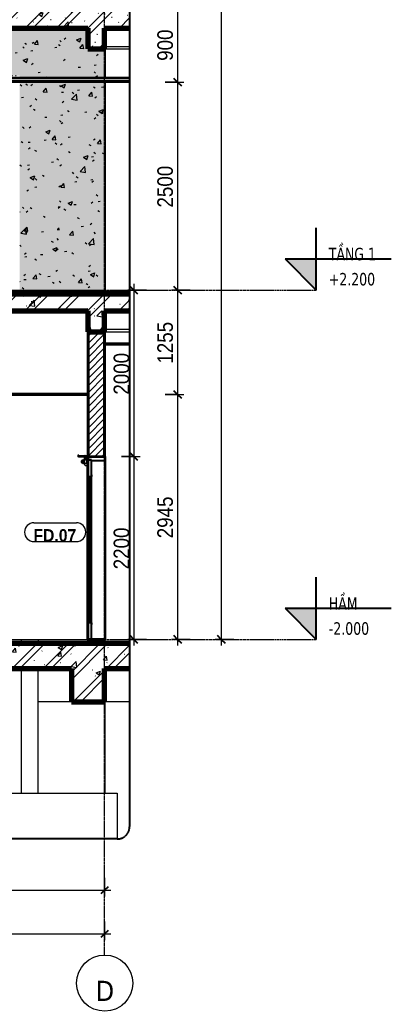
# Model space of a CAD drawing. Header units: millimetres. Extents: x 75015 to 108159, y -6470 to 34550.
# Drawn here: x 96764 to 101227, y -6470 to 5450 of the extents above; entities that cross this region are included whole.
import ezdxf

# ---------------------------------------------------------------- set-up
doc = ezdxf.new("R2010")
doc.units = ezdxf.units.MM
for name, pattern in [('Centre', [31.75, 6.35, -4.7625, 15.875, -4.7625]), ('Grid Line', [22.225, 12.7, -3.175, 3.175, -3.175]), ('Hidden', [7.14375, 4.7625, -2.38125])]:
    doc.linetypes.add(name, pattern=pattern)
for name, color, linetype, lineweight in [('0-2', 50, 'Continuous', 5), ('A-ANNO-DIMS', 211, 'Continuous', 9), ('A-ANNO-DIMS-75', 211, 'Continuous', 9), ('A-CLNG-1', 250, 'Continuous', 35), ('A-CLNG-FNSH-1', 7, 'Continuous', 18), ('A-CLNG-PATT-3', 13, 'Continuous', 18), ('A-DETL-GENF', 92, 'Continuous', 18), ('A-DETL-GENF-1', 9, 'Continuous', 18), ('A-DETL-GENF-3', 92, 'Hidden', 25), ('A-DETL-WIDE', 214, 'Continuous', 70), ('A-DOOR', 31, 'Continuous', 18), ('A-DOOR-1', 31, 'Continuous', 25), ('A-DOOR-FRAM', 31, 'Continuous', 18), ('A-DOOR-FRAM-1', 31, 'Continuous', 25), ('A-DOOR-GLAZ', 31, 'Continuous', 25), ('A-DOOR-IDEN', 31, 'Continuous', 9), ('A-FLOR-FNSH-1', 250, 'Continuous', 35), ('A-FLOR-LEVL', 51, 'Continuous', 9), ('A-FLOR-LEVL-1', 51, 'Continuous', 25), ('A-FLOR-LEVL-2', 51, 'Centre', 9), ('A-FLOR-PATT-3', 8, 'Continuous', 18), ('A-WALL', 113, 'Continuous', 18), ('A-WALL-1', 250, 'Continuous', 35), ('A-WALL-FNSH-1', 7, 'Continuous', 18), ('A-WALL-PATT-4', 111, 'Continuous', 18), ('I-WALL', 2, 'Continuous', 18), ('L-SITE-WALL-1', 7, 'Continuous', 18), ('S-BEAM-1', 253, 'Continuous', 5), ('S-BEAM-2', 7, 'Continuous', 18), ('S-BEAM-3', 10, 'Continuous', 50), ('S-COLS-1', 7, 'Continuous', 18), ('S-FNDN-2', 7, 'Continuous', 18), ('S-GRID-1', 1, 'Grid Line', 9), ('S-GRID-IDEN', 1, 'Continuous', 9)]:
    doc.layers.add(name, color=color, linetype=linetype, lineweight=lineweight)
doc.styles.add('Arial_B', font='arialbd.ttf', dxfattribs={"width": 0.9, "height": 150})
doc.styles.add('Tahoma_B', font='tahomabd.ttf', dxfattribs={"width": 0.85, "height": 150})
doc.styles.add('Tahoma_B_1', font='tahomabd.ttf', dxfattribs={"height": 243.75})
doc.styles.add('UTM Avo', font='', dxfattribs={"width": 0.9, "height": 187.5})
doc.styles.get('UTM Avo').set_extended_font_data('UTM Avo')
doc.dimstyles.new('1_Dim_chi_tiet_2_5', dxfattribs={"dimscale": 304.8, "dimtxt": 187.368928, "dimasz": 0.295276, "dimexe": 0.246063, "dimexo": 0.0625, "dimgap": 0.024606, "dimtad": 1, "dimdec": 0, "dimrnd": 5, "dimzin": 0, "dimdsep": 46, "dimtxsty": 'UTM Avo', "dimblk1": 'OBLIQUE', "dimblk2": 'OBLIQUE', "dimsah": 1, "dimcen": 0.09, "dimdle": 0.246063, "dimazin": 0, "dimtfac": 1, "dimtdec": 4, "dimtix": 1, "dimtmove": 0, "dimatfit": 3, "dimfxl": 0.492126, "dimfxlon": 1, "dimtvp": 1, "dimtolj": 1, "dimtzin": 0, "dimarcsym": 2})
pattern_1 = [(0, (97890.68, 0), (609.6, 152.4), [25.146, -432.054, 25.146, -432.054, -2438.4]), (0, (97890.68, 0), (609.6, 152.4), [-914.4, 25.146, -889.254, 25.146, -432.054, -1066.8]), (0, (97890.68, 0), (609.6, 152.4), [-2286, 25.146, -279.654, 25.146, -736.854]), (120, (98119.28, 76.2), (-436.7823, 451.729), [25.146, -432.054, 25.146, -432.054, -2438.4]), (120, (98119.28, 76.2), (-436.7823, 451.729), [-914.4, 25.146, -889.254, 25.146, -432.054, -1066.8]), (120, (98119.28, 76.2), (-436.7823, 451.729), [-2286, 25.146, -279.654, 25.146, -736.854]), (240, (98195.48, 381), (-172.8177, -604.129), [25.146, -432.054, 25.146, -432.054, -2438.4]), (240, (98195.48, 381), (-172.8177, -604.129), [-914.4, 25.146, -889.254, 25.146, -432.054, -1066.8]), (240, (98195.48, 381), (-172.8177, -604.129), [-2286, 25.146, -279.654, 25.146, -736.854])]
pattern_2 = [(50, (97890.7, 0), (546.553, -47.817), [57.15, -628.65]), (355, (97890.7, 0), (-105.728, 573.17), [45.72, -502.92]), (100.451, (97936.2, -4), (440.828, 525.35), [48.57, -534.27]), (46.184, (97890.7, 152.4), (813.237, -126.13), [85.725, -942.975]), (96.636, (97958.45, 141.9), (712.21, 742.28), [72.855, -801.405]), (351.184, (97890.7, 152.4), (712.215, 742.28), [68.58, -754.38]), (21, (97966.9, 114.3), (454.843, -306.796), [57.15, -628.65]), (326, (97966.9, 114.3), (185.406, 552.564), [45.72, -502.92]), (71.451, (98004.8, 88.73), (640.25, 245.764), [48.57, -534.27]), (37.5, (97890.68, 0), (9.2664, 253.665), [5.029, -491.795, 5.029, -505.511, -504.825]), (37.5, (97890.68, 0), (9.2664, 253.665), [-1007.364, 5.029, -499.796]), (7.5, (97890.68, 0), (200.4594, 300.541), [5.029, -286.055, 5.029, -480.365, -192.405]), (7.5, (97890.68, 0), (200.4594, 300.541), [-776.478, 5.029, -187.376]), (327.5, (97720.75, 0), (406.773, -17.1864), [5.029, -185.471, 5.029, -589.331, -788.67]), (327.5, (97720.75, 0), (406.773, -17.1864), [-784.86, 5.03, -783.64]), (317.5, (97644.55, 0), (444.388, 76.28), [5.029, -242.621, 5.029, -389.687, -560.07]), (317.5, (97644.55, 0), (444.388, 76.28), [-642.366, 5.03, -555.04]), (45, (97890.68, 0), (-188.585, 188.585), []), (45, (97890.68, 285.75), (-188.585, 188.585), [])]

# ---------------------------------------------------------------- blocks, each defined once
blk = doc.blocks.new('NCV_TKTC_KET CAU_rvt-2-TKCS_THANG MÁY TM2 - MẶT ĐỨNG')
at = {"layer": 'S-BEAM-1'}
blk.add_hatch(color=256, dxfattribs=at).paths.add_polyline_path([(33537, -2750), (33537, -2350), (33535, -2350), (33535, -2750)])
at = {"layer": 'L-SITE-WALL-1'}
blk.add_line((32537, -3850), (32537, -2350), dxfattribs=at)
at = {"layer": 'S-BEAM-2'}
for p, q in [((33547, 5130), (33837, 5130)), ((33547, 5100), (33837, 5100)), ((33547, 1730), (33837, 1730)), ((33547, 1700), (33837, 1700)), ((32737, -2750), (32737, -2350)), ((33137, -2750), (32737, -2750)), ((33837, -2750), (33537, -2750))]:
    blk.add_line(p, q, dxfattribs=at)
at = {"layer": 'S-BEAM-3'}
for p, q in [((33537, -2750), (33537, -2350)), ((33535, -2750), (33537, -2750))]:
    blk.add_line(p, q, dxfattribs=at)
at = {"layer": 'S-COLS-1'}
for p, q in [((32537, 2180), (32537, 2200)), ((32737, 2180), (32737, 2200)), ((33537, 2200), (33537, 2180)), ((32537, -2050), (32537, -2000)), ((32537, -3850), (32537, -2350)), ((32737, -3850), (32737, -2350)), ((33537, -2750), (33537, -3850))]:
    blk.add_line(p, q, dxfattribs=at)
at = {"layer": 'S-FNDN-2'}
for p, q in [((28186, -3850), (33686, -3850)), ((33686, -3850), (33686, -4400))]:
    blk.add_line(p, q, dxfattribs=at)
blk = doc.blocks.new('FD_07 - FD_07-1700x2200-CỬA ĐI 2 CÁNH-957538-TKCS_THANG MÁY TM2 - MẶT ĐỨNG')
at = {"layer": 'A-DOOR'}
for p, q in [((33213, 213), (33213, 210)), ((33214, 213), (33214, 213)), ((33214, 213), (33222, 213)), ((33214, 210), (33214, 210)), ((33214, 210), (33222, 210)), ((33215, 215), (33215, 213)), ((33227, 215), (33215, 215)), ((33215, 215), (33227, 215)), ((33215, 209), (33215, 195)), ((33215, 209), (33219, 209)), ((33219, 195), (33215, 195)), ((33215, 195), (33215, 195)), ((33216, 210), (33216, 209)), ((33219, 209), (33227, 209)), ((33228, 195), (33219, 195)), ((33222, 213), (33223, 213)), ((33223, 213), (33222, 213)), ((33222, 210), (33223, 210)), ((33223, 213), (33274, 213)), ((33223, 210), (33274, 210)), ((33273, 207), (33223, 207)), ((33223, 197), (33273, 197)), ((33226, 209), (33226, 210)), ((33227, 213), (33227, 215)), ((33227, 209), (33229, 209)), ((33228, 195), (33228, 209)), ((33229, 195), (33228, 195)), ((33229, 206), (33230, 206)), ((33230, 199), (33229, 199)), ((33230, 206), (33230, 199)), ((33248, 210), (33248, 209)), ((33250, 209), (33248, 209)), ((33248, 209), (33250, 209)), ((33316, 209), (33250, 209)), ((33260, 126), (33260, 149)), ((33261, 151), (33276, 160)), ((33276, 115), (33261, 124)), ((33269, 137), (33275, 147)), ((33275, 127), (33269, 137)), ((33277, 208), (33273, 208)), ((33273, 196), (33277, 196)), ((33274, 213), (33275, 213)), ((33274, 213), (33275, 213)), ((33275, 212), (33274, 212)), ((33274, 210), (33275, 210)), ((33274, 210), (33275, 210)), ((33275, 213), (33300, 213)), ((33275, 210), (33300, 210)), ((33275, 147), (33286, 147)), ((33286, 127), (33275, 127)), ((33277, 195), (33305, 195)), ((33277, 160), (33321, 160)), ((33286, 147), (33292, 137)), ((33292, 137), (33286, 127)), ((33290, 167), (33290, 160)), ((33290, 167), (33305, 167)), ((33325, 193), (33295, 193)), ((33295, 180), (33295, 188)), ((33295, 171), (33295, 177)), ((33295, 177), (33310, 177)), ((33310, 171), (33295, 171)), ((33300, 213), (33302, 213)), ((33300, 213), (33302, 213)), ((33302, 212), (33300, 212)), ((33300, 210), (33302, 210)), ((33300, 210), (33302, 210)), ((33300, 179), (33307, 179)), ((33300, 177), (33300, 179)), ((33300, 169), (33300, 171)), ((33304, 169), (33300, 169)), ((33301, 213), (33301, 213)), ((33301, 213), (33301, 213)), ((33301, 210), (33301, 210)), ((33301, 210), (33301, 210)), ((33301, 169), (33301, 167)), ((33302, 213), (33327, 213)), ((33302, 210), (33327, 210)), ((33307, 169), (33304, 169)), ((33305, 195), (33305, 193)), ((33305, 167), (33329, 167)), ((33306, 196), (33306, 193)), ((33307, 179), (33317, 179)), ((33307, 177), (33307, 179)), ((33307, 169), (33307, 171)), ((33312, 169), (33307, 169)), ((33308, 209), (33309, 209)), ((33309, 196), (33308, 196)), ((33309, 209), (33312, 209)), ((33309, 209), (33309, 208)), ((33312, 196), (33309, 196)), ((33310, 209), (33312, 209)), ((33312, 196), (33310, 196)), ((33310, 177), (33325, 177)), ((33325, 171), (33310, 171)), ((33312, 209), (33314, 209)), ((33314, 196), (33312, 196)), ((33317, 169), (33312, 169)), ((33313, 197), (33313, 208)), ((33313, 198), (33313, 207)), ((33314, 209), (33318, 209)), ((33314, 196), (33314, 209)), ((33318, 196), (33314, 196)), ((33315, 193), (33315, 209)), ((33316, 209), (33318, 209)), ((33318, 209), (33316, 209)), ((33316, 193), (33316, 209)), ((33317, 179), (33320, 179)), ((33317, 177), (33317, 179)), ((33317, 169), (33317, 171)), ((33319, 169), (33317, 169)), ((33318, 209), (33318, 210)), ((33318, 196), (33318, 209)), ((33318, 169), (33319, 169)), ((33319, 169), (33318, 169)), ((33319, 167), (33319, 169)), ((33320, 169), (33319, 169)), ((33320, 177), (33320, 179)), ((33320, 169), (33320, 171)), ((33321, 160), (33324, 160)), ((33324, 160), (33325, 160)), ((33325, 188), (33325, 180)), ((33325, 177), (33325, 171)), ((33337, 160), (33325, 160)), ((33329, 160), (33325, 160)), ((33325, 160), (33325, 160)), ((33326, 157), (33326, 118)), ((33329, 160), (33329, 167)), ((33321, 115), (33277, 115)), ((33290, 115), (33290, 107)), ((33291, 107), (33304, 91)), ((33313, 91), (33306, 91)), ((33306, 91), (33313, 91)), ((33316, 91), (33329, 107)), ((33324, 115), (33321, 115)), ((33325, 115), (33324, 115)), ((33325, 115), (33329, 115)), ((33325, 115), (33337, 115)), ((33325, 115), (33325, 115)), ((33329, 107), (33329, 115)), ((33335, -40), (33335, -1800)), ((33379, -1800), (33379, -40))]:
    blk.add_line(p, q, dxfattribs=at)
at = {"layer": 'A-DOOR', "flags": 128}
for points in [[(33230, 206), (33231, 206), (33232, 205), (33232, 205), (33233, 204), (33233, 203), (33233, 202)], [(33233, 202), (33233, 202), (33233, 201), (33232, 200), (33232, 200), (33231, 199), (33230, 199)], [(33326, 157), (33326, 158), (33326, 158), (33326, 159), (33325, 159), (33325, 160), (33325, 160), (33325, 160)], [(33291, 107), (33291, 107), (33291, 107), (33291, 107), (33291, 107), (33291, 107), (33291, 107), (33291, 107), (33291, 107), (33291, 107), (33290, 107), (33290, 107), (33290, 107), (33290, 107), (33290, 107), (33290, 107), (33290, 107), (33290, 107), (33290, 107)], [(33304, 91), (33304, 91), (33304, 91), (33304, 91), (33304, 91), (33304, 91), (33304, 91), (33304, 91), (33304, 91), (33304, 91), (33304, 91), (33304, 91), (33304, 91), (33304, 91), (33304, 91), (33304, 91), (33304, 91), (33304, 91), (33304, 91), (33304, 91), (33304, 91), (33304, 91), (33304, 91)], [(33315, 91), (33315, 91), (33315, 91), (33315, 91), (33315, 91), (33315, 91), (33315, 91), (33315, 91), (33315, 91), (33315, 91), (33315, 91), (33315, 91), (33315, 91), (33315, 91), (33315, 91), (33315, 91), (33314, 91), (33314, 91), (33314, 91), (33314, 91), (33314, 91), (33314, 91), (33313, 91), (33313, 91), (33313, 91), (33313, 91), (33313, 91), (33313, 91), (33312, 91), (33312, 91), (33312, 91), (33312, 91), (33312, 91), (33311, 91), (33311, 91), (33311, 91), (33311, 91), (33310, 91), (33310, 91), (33310, 91), (33310, 91), (33310, 91), (33309, 91), (33309, 91), (33309, 91), (33309, 91), (33308, 91), (33308, 91), (33308, 91), (33308, 91), (33308, 91), (33307, 91), (33307, 91), (33307, 91), (33307, 91), (33307, 91), (33306, 91), (33306, 91), (33306, 91), (33306, 91), (33306, 91), (33306, 91), (33306, 91), (33305, 91), (33305, 91), (33305, 91), (33305, 91), (33305, 91), (33305, 91), (33305, 91), (33305, 91), (33305, 91), (33305, 91), (33304, 91), (33304, 91), (33304, 91), (33304, 91), (33304, 91), (33304, 91)], [(33304, 91), (33304, 91), (33304, 91), (33304, 91), (33304, 91), (33304, 91), (33305, 91), (33305, 91), (33305, 91), (33305, 91), (33305, 91), (33305, 91), (33305, 91), (33305, 91), (33305, 91), (33305, 91), (33305, 91), (33306, 91), (33306, 91), (33306, 91), (33306, 91), (33306, 91), (33306, 91), (33307, 91), (33307, 91), (33307, 91), (33307, 91), (33307, 91), (33308, 91), (33308, 91), (33308, 91), (33308, 91), (33308, 91), (33309, 91), (33309, 91), (33309, 91), (33309, 91), (33309, 91), (33310, 91), (33310, 91), (33310, 91), (33310, 91), (33311, 91), (33311, 91), (33311, 91), (33311, 91), (33311, 91), (33312, 91), (33312, 91), (33312, 91), (33312, 91), (33312, 91), (33313, 91), (33313, 91), (33313, 91), (33313, 91), (33313, 91), (33314, 91), (33314, 91), (33314, 91), (33314, 91), (33314, 91), (33314, 91), (33314, 91), (33315, 91), (33315, 91), (33315, 91), (33315, 91), (33315, 91), (33315, 91), (33315, 91), (33315, 91), (33315, 91), (33315, 91), (33315, 91), (33315, 91), (33315, 91), (33315, 91), (33315, 91)], [(33316, 91), (33316, 91), (33316, 91), (33316, 91), (33316, 91), (33316, 91), (33316, 91), (33316, 91), (33316, 91), (33316, 91), (33316, 91), (33316, 91), (33316, 91), (33316, 91), (33316, 91), (33316, 91), (33316, 91), (33316, 91), (33316, 91), (33316, 91), (33316, 91), (33316, 91), (33315, 91)], [(33325, 115), (33325, 115), (33325, 115), (33325, 116), (33326, 116), (33326, 117), (33326, 117), (33326, 118)], [(33329, 107), (33329, 107), (33329, 107), (33329, 107), (33329, 107), (33329, 107), (33329, 107), (33329, 107), (33329, 107), (33329, 107), (33329, 107), (33329, 107), (33329, 107), (33329, 107), (33329, 107), (33329, 107), (33329, 107), (33329, 107), (33329, 107)]]:
    blk.add_lwpolyline(points, dxfattribs=at)
at = {"layer": 'A-DOOR'}
for centre, radius, start, end in [((33262, 149), 2, 119.1975, 180), ((33262, 126), 2, 180, 240.8025), ((33281, 137), 17, 0, 180), ((33281, 137), 16.5, 0, 180), ((33281, 137), 17, 180, 360), ((33281, 137), 16.5, 180, 0), ((33277, 158), 2, 90, 119.1975), ((33277, 117), 2, 240.8025, 270)]:
    blk.add_arc(centre, radius, start, end, dxfattribs=at)
for centre, major_axis, ratio, start_param, end_param in [((33227, 202), (0, 7), 0.259156, 4.776961, 5.209513), ((33229, 202), (0, 2.5), 0.259156, 4.712389, 7.853982), ((33227, 202), (0, 7), 0.259156, 4.215265, 4.647817), ((33229, 202), (0, 2.5), 0.259156, 1.570796, 4.712389), ((33229, 202), (0, 7), 0.259156, 4.712389, 6.283185), ((33229, 202), (0, 7), 0.259156, 3.141593, 4.712389), ((33273, 202), (0, 6), 0.965835, 4.712389, 6.806784), ((33273, 202), (0, 6), 0.965835, 2.617994, 4.712389), ((33277, 202), (0, 7), 0.965835, 0.007197, 0.763741), ((33273, 202), (0, 5), 0.965835, 4.712389, 6.283185), ((33273, 202), (0, 5), 0.965835, 3.141593, 4.712389), ((33277, 202), (0, 7), 0.965835, 2.377851, 4.712389), ((33277, 202), (0, 6), 0.965835, 4.712389, 6.806784), ((33277, 202), (0, 6), 0.965835, 2.617994, 4.712389), ((33277, 202), (0, 7), 0.965835, 4.712389, 6.275988), ((33295, 181), (0, 12), 0.000349, 0, 0.959931), ((33295, 183), (0, 6), 0.000349, 3.141593, 4.101524), ((33305, 202), (0, 7), 0.965835, 5.776005, 6.27576), ((33305, 202), (0, 7), 0.965835, 3.141593, 3.648773), ((33311, 202), (0, 6.79), 0.259156, 0.291061, 0.547008), ((33311, 202), (0, 6.79), 0.259156, 2.594585, 2.850532), ((33313, 202), (0, 6.79), 0.259156, 0.291061, 1.20378), ((33313, 202), (0, 6.79), 0.259156, 1.937813, 2.850532), ((33313, 202), (0, 2.5), 0.259156, 4.712389, 7.853982), ((33313, 202), (0, 2.5), 0.259156, 1.570796, 4.712389), ((33325, 181), (0, 12), 0.000349, 0, 0.959931), ((33325, 183), (0, 6), 0.000349, 3.141593, 4.101524)]:
    blk.add_ellipse(centre, major_axis=major_axis, ratio=ratio, start_param=start_param, end_param=end_param, dxfattribs=at)
for points, knots in [([(33312, 202), (33312, 203), (33312, 203), (33312, 204), (33311, 204), (33311, 204), (33311, 205), (33311, 205), (33311, 205), (33311, 205), (33311, 206), (33311, 206), (33311, 206), (33311, 206), (33311, 207), (33311, 207), (33310, 207), (33310, 207), (33310, 207), (33310, 208), (33310, 208), (33309, 208), (33309, 208), (33309, 209)], [0, 0, 0, 0, 0.1, 0.15, 0.2, 0.25, 0.3, 0.35, 0.375, 0.4, 0.425, 0.45, 0.5, 0.55, 0.575, 0.6, 0.625, 0.65, 0.7, 0.75, 0.8, 0.9, 1, 1, 1, 1]), ([(33309, 196), (33309, 196), (33309, 197), (33310, 197), (33310, 197), (33310, 198), (33310, 198), (33310, 198), (33311, 198), (33311, 198), (33311, 199), (33311, 199), (33311, 199), (33311, 199), (33311, 200), (33311, 200), (33311, 200), (33311, 200), (33311, 201), (33311, 201), (33312, 201), (33312, 202), (33312, 202), (33312, 202)], [0, 0, 0, 0, 0.1, 0.2, 0.25, 0.3, 0.35, 0.375, 0.4, 0.425, 0.45, 0.5, 0.55, 0.575, 0.6, 0.625, 0.65, 0.7, 0.75, 0.8, 0.85, 0.9, 1, 1, 1, 1]), ([(33324, 150), (33324, 151), (33324, 152), (33325, 153), (33325, 154), (33325, 154), (33325, 153), (33325, 152), (33325, 150), (33325, 149), (33325, 148), (33325, 147)], [0, 0, 0, 0, 0.2, 0.3, 0.4, 0.5, 0.6, 0.7, 0.8, 0.9, 1, 1, 1, 1]), ([(33325, 147), (33325, 146), (33325, 144), (33325, 142), (33325, 141), (33325, 140), (33325, 140), (33325, 141), (33324, 141), (33324, 143), (33324, 144), (33324, 144)], [0, 0, 0, 0, 0.2, 0.3, 0.4, 0.5, 0.6, 0.7, 0.8, 0.9, 1, 1, 1, 1]), ([(33324, 131), (33324, 132), (33324, 133), (33325, 134), (33325, 135), (33325, 135), (33325, 134), (33325, 133), (33325, 131), (33325, 130), (33325, 129), (33325, 128)], [0, 0, 0, 0, 0.2, 0.3, 0.4, 0.5, 0.6, 0.7, 0.8, 0.9, 1, 1, 1, 1]), ([(33325, 128), (33325, 127), (33325, 125), (33325, 123), (33325, 122), (33325, 121), (33325, 121), (33325, 122), (33324, 122), (33324, 124), (33324, 125), (33324, 125)], [0, 0, 0, 0, 0.2, 0.3, 0.4, 0.5, 0.6, 0.7, 0.8, 0.9, 1, 1, 1, 1])]:
    blk.add_open_spline(points, degree=3, knots=knots, dxfattribs=at)
for points in [[(33324, 147), (33324, 147), (33324, 148), (33324, 149), (33324, 150)], [(33324, 144), (33324, 145), (33324, 146), (33324, 146), (33324, 147)], [(33324, 128), (33324, 129), (33324, 129), (33324, 130), (33324, 131)], [(33324, 125), (33324, 126), (33324, 127), (33324, 127), (33324, 128)], [(33325, 153), (33325, 154), (33325, 154), (33325, 154)], [(33325, 154), (33325, 154), (33325, 153), (33325, 153)], [(33325, 141), (33325, 141), (33325, 140), (33325, 140), (33325, 141)], [(33325, 134), (33325, 135), (33325, 135), (33325, 134), (33325, 134)], [(33325, 122), (33325, 122), (33325, 121), (33325, 121)], [(33325, 121), (33325, 121), (33325, 121), (33325, 122)]]:
    blk.add_open_spline(points, degree=3, dxfattribs=at)
at = {"layer": 'A-DOOR-1'}
for p, q in [((33337, 160), (33337, -40)), ((33377, 160), (33337, 160)), ((33377, -40), (33377, 160)), ((33337, -20), (33335, -20)), ((33335, -20), (33335, -40)), ((33335, -40), (33337, -40)), ((33337, -40), (33337, -20)), ((33337, -40), (33377, -40)), ((33379, -20), (33377, -20)), ((33377, -20), (33377, -40)), ((33377, -40), (33379, -40)), ((33379, -40), (33379, -20)), ((33337, -1800), (33335, -1800)), ((33335, -1800), (33335, -1820)), ((33335, -1820), (33337, -1820)), ((33337, -1800), (33337, -2000)), ((33377, -1800), (33337, -1800)), ((33337, -1820), (33337, -1800)), ((33377, -2000), (33377, -1800)), ((33379, -1800), (33377, -1800)), ((33377, -1800), (33377, -1820)), ((33377, -1820), (33379, -1820)), ((33379, -1820), (33379, -1800)), ((33337, -2000), (33377, -2000))]:
    blk.add_line(p, q, dxfattribs=at)
at = {"layer": 'A-DOOR-FRAM'}
blk.add_line((33537, -2000), (33537, 150), dxfattribs=at)
at = {"layer": 'A-DOOR-FRAM-1'}
for p, q in [((33537, 200), (33337, 200)), ((33337, 200), (33337, 160)), ((33337, 160), (33377, 160)), ((33377, 160), (33377, 150)), ((33377, 150), (33537, 150)), ((33537, 150), (33537, 200))]:
    blk.add_line(p, q, dxfattribs=at)
at = {"layer": 'A-DOOR-GLAZ'}
for p, q in [((33347, -40), (33337, -40)), ((33337, -40), (33337, -1800)), ((33347, -1800), (33347, -40)), ((33377, -40), (33367, -40)), ((33367, -40), (33367, -1800)), ((33377, -1800), (33377, -40)), ((33337, -1800), (33347, -1800)), ((33367, -1800), (33377, -1800))]:
    blk.add_line(p, q, dxfattribs=at)
blk = doc.blocks.new('BORDER VIEW - BORDER VIEW-3767717-TKCS_THANG MÁY TM2 - MẶT ĐỨNG')
at = {"layer": 'A-DETL-GENF-3'}
for p, q in [((33837, 33847), (33837, -4250)), ((33687, -4400), (26487, -4400))]:
    blk.add_line(p, q, dxfattribs=at)
blk.add_arc((33687, -4250), 150, 270, 360, dxfattribs=at)
blk = doc.blocks.new('Level - CAO ĐỘ LEVEL-350587-TKCS_THANG MÁY TM2 - MẶT ĐỨNG')
at = {"layer": 'A-FLOR-LEVL'}
blk.add_hatch(color=256, dxfattribs=at).paths.add_polyline_path([(36080, 2575), (36080, 2200), (35705, 2575)])
at = {"layer": 'A-FLOR-LEVL-1'}
for p, q in [((36080, 2200), (36080, 2950)), ((35705, 2575), (36080, 2200)), ((35705, 2575), (36980, 2575))]:
    blk.add_line(p, q, dxfattribs=at)
blk = doc.blocks.new('Grid - M_Grid Head - Circle-353313-TKCS_THANG MÁY TM2 - MẶT ĐỨNG')
at = {"layer": 'S-GRID-IDEN'}
blk.add_circle((28437, -6133), 338, dxfattribs=at)
blk = doc.blocks.new('DIMBLOCK40-TKCS_THANG MÁY TM2 - MẶT ĐỨNG')
at = {"layer": 'A-ANNO-DIMS-75', "lineweight": 25}
for p, q in [((98660, 5600), (98615, 5645)), ((98660, 5600), (98705, 5555)), ((98660, 4700), (98615, 4745)), ((98660, 4700), (98705, 4655))]:
    blk.add_line(p, q, dxfattribs=at)
at = {"layer": 'A-ANNO-DIMS-75'}
for p, q in [((98810, 5600), (98585, 5600)), ((98660, 5600), (98660, 4700)), ((98660, 5600), (98810, 5600)), ((98510, 4700), (98735, 4700)), ((98660, 4700), (98510, 4700))]:
    blk.add_line(p, q, dxfattribs=at)
at = {"layer": 'A-ANNO-DIMS-75', "color": 0, "insert": (98416, 4957), "char_height": 187.5, "width": 462.18, "attachment_point": 1, "rotation": 90, "line_spacing_factor": 1.110334, "style": 'UTM Avo'}
blk.add_mtext('900', dxfattribs=at)
blk = doc.blocks.new('_Oblique')
at = {"color": 0, "linetype": 'ByBlock', "lineweight": -2}
blk.add_line((-0.5, -0.5), (0.5, 0.5), dxfattribs=at)
blk = doc.blocks.new('DIMBLOCK41-TKCS_THANG MÁY TM2 - MẶT ĐỨNG')
at = {"layer": 'A-ANNO-DIMS-75'}
for p, q in [((98510, 4700), (98735, 4700)), ((98660, 4700), (98510, 4700)), ((98660, 4700), (98660, 2200)), ((98810, 2200), (98585, 2200)), ((98660, 2200), (98810, 2200))]:
    blk.add_line(p, q, dxfattribs=at)
at = {"layer": 'A-ANNO-DIMS-75', "lineweight": 25}
for p, q in [((98660, 4700), (98615, 4745)), ((98660, 4700), (98705, 4655)), ((98660, 2200), (98615, 2245)), ((98660, 2200), (98705, 2155))]:
    blk.add_line(p, q, dxfattribs=at)
at = {"layer": 'A-ANNO-DIMS-75', "color": 0, "insert": (98416, 3193), "char_height": 187.5, "width": 616.24, "attachment_point": 1, "rotation": 90, "line_spacing_factor": 1.110334, "style": 'UTM Avo'}
blk.add_mtext('2500', dxfattribs=at)
blk = doc.blocks.new('DIMBLOCK42-TKCS_THANG MÁY TM2 - MẶT ĐỨNG')
at = {"layer": 'A-ANNO-DIMS-75'}
for p, q in [((98810, 2200), (98585, 2200)), ((98660, 2200), (98660, 945)), ((98660, 2200), (98810, 2200)), ((98510, 945), (98735, 945)), ((98660, 945), (98510, 945))]:
    blk.add_line(p, q, dxfattribs=at)
at = {"layer": 'A-ANNO-DIMS-75', "lineweight": 25}
for p, q in [((98660, 2200), (98615, 2245)), ((98660, 2200), (98705, 2155)), ((98660, 945), (98615, 990)), ((98660, 945), (98705, 900))]:
    blk.add_line(p, q, dxfattribs=at)
at = {"layer": 'A-ANNO-DIMS-75', "color": 0, "insert": (98416, 1316), "char_height": 187.5, "width": 616.24, "attachment_point": 1, "rotation": 90, "line_spacing_factor": 1.110334, "style": 'UTM Avo'}
blk.add_mtext('1255', dxfattribs=at)
blk = doc.blocks.new('DIMBLOCK43-TKCS_THANG MÁY TM2 - MẶT ĐỨNG')
at = {"layer": 'A-ANNO-DIMS-75', "lineweight": 25}
for p, q in [((98660, 945), (98615, 990)), ((98660, 945), (98705, 900)), ((98660, -2000), (98615, -1955)), ((98660, -2000), (98705, -2045))]:
    blk.add_line(p, q, dxfattribs=at)
at = {"layer": 'A-ANNO-DIMS-75'}
for p, q in [((98510, 945), (98735, 945)), ((98660, 945), (98510, 945)), ((98660, 945), (98660, -2075)), ((98810, -2000), (98585, -2000)), ((98660, -2000), (98810, -2000))]:
    blk.add_line(p, q, dxfattribs=at)
at = {"layer": 'A-ANNO-DIMS-75', "color": 0, "insert": (98416, -784), "char_height": 187.5, "width": 616.24, "attachment_point": 1, "rotation": 90, "line_spacing_factor": 1.110334, "style": 'UTM Avo'}
blk.add_mtext('2945', dxfattribs=at)
blk = doc.blocks.new('DIMBLOCK44-TKCS_THANG MÁY TM2 - MẶT ĐỨNG')
at = {"layer": 'A-ANNO-DIMS-75'}
for p, q in [((99185, 33875), (99185, -2075)), ((99035, 33800), (99260, 33800)), ((99185, 33800), (99035, 33800)), ((99335, -2000), (99110, -2000)), ((99185, -2000), (99335, -2000))]:
    blk.add_line(p, q, dxfattribs=at)
at = {"layer": 'A-ANNO-DIMS-75', "lineweight": 25}
for p, q in [((99185, 33800), (99140, 33845)), ((99185, 33800), (99230, 33755)), ((99185, -2000), (99140, -1955)), ((99185, -2000), (99230, -2045))]:
    blk.add_line(p, q, dxfattribs=at)
at = {"layer": 'A-ANNO-DIMS-75', "color": 0, "insert": (98941, 15579), "char_height": 187.5, "width": 770.29, "attachment_point": 1, "rotation": 90, "line_spacing_factor": 1.110334, "style": 'UTM Avo'}
blk.add_mtext('35800', dxfattribs=at)
blk = doc.blocks.new('STN_Door Tag - STN_Door Tag-1788670-TKCS_THANG MÁY TM2 - MẶT ĐỨNG')
at = {"layer": 'A-DOOR-IDEN'}
for p, q in [((29385, 7002), (29895, 7002)), ((29385, 6776), (29895, 6776))]:
    blk.add_line(p, q, dxfattribs=at)
for centre, start, end in [((29385, 6889), 90, 270), ((29895, 6889), 270, 90)]:
    blk.add_arc(centre, 113, start, end, dxfattribs=at)
blk = doc.blocks.new('DIMBLOCK47-TKCS_THANG MÁY TM2 - MẶT ĐỨNG')
at = {"layer": 'A-ANNO-DIMS-75'}
for p, q in [((98135, 2275), (98135, 200)), ((98285, 2200), (98060, 2200)), ((98135, 2200), (98285, 2200)), ((97985, 200), (98210, 200)), ((98135, 200), (97985, 200))]:
    blk.add_line(p, q, dxfattribs=at)
at = {"layer": 'A-ANNO-DIMS-75', "lineweight": 25}
for p, q in [((98135, 2200), (98090, 2245)), ((98135, 2200), (98180, 2155)), ((98135, 200), (98090, 245)), ((98135, 200), (98180, 155))]:
    blk.add_line(p, q, dxfattribs=at)
at = {"layer": 'A-ANNO-DIMS-75', "color": 0, "insert": (97891, 943), "char_height": 187.5, "width": 616.24, "attachment_point": 1, "rotation": 90, "line_spacing_factor": 1.110334, "style": 'UTM Avo'}
blk.add_mtext('2000', dxfattribs=at)
blk = doc.blocks.new('DIMBLOCK48-TKCS_THANG MÁY TM2 - MẶT ĐỨNG')
at = {"layer": 'A-ANNO-DIMS-75', "lineweight": 25}
for p, q in [((98135, 200), (98090, 245)), ((98135, 200), (98180, 155)), ((98135, -2000), (98090, -1955)), ((98135, -2000), (98180, -2045))]:
    blk.add_line(p, q, dxfattribs=at)
at = {"layer": 'A-ANNO-DIMS-75'}
for p, q in [((97985, 200), (98210, 200)), ((98135, 200), (97985, 200)), ((98135, 200), (98135, -2075)), ((98285, -2000), (98060, -2000)), ((98135, -2000), (98285, -2000))]:
    blk.add_line(p, q, dxfattribs=at)
at = {"layer": 'A-ANNO-DIMS-75', "color": 0, "insert": (97891, -1157), "char_height": 187.5, "width": 616.24, "attachment_point": 1, "rotation": 90, "line_spacing_factor": 1.110334, "style": 'UTM Avo'}
blk.add_mtext('2200', dxfattribs=at)
blk = doc.blocks.new('DIMBLOCK50-TKCS_THANG MÁY TM2 - MẶT ĐỨNG')
at = {"layer": 'A-ANNO-DIMS-75'}
for p, q in [((92683, -4866), (92683, -5091)), ((92683, -5016), (92683, -4866)), ((97783, -4866), (97783, -5091)), ((97783, -5016), (97783, -4866)), ((92683, -5016), (97858, -5016))]:
    blk.add_line(p, q, dxfattribs=at)
at = {"layer": 'A-ANNO-DIMS-75', "lineweight": 25}
for p, q in [((92683, -5016), (92728, -4971)), ((97783, -5016), (97828, -4971)), ((92683, -5016), (92638, -5061)), ((97783, -5016), (97738, -5061))]:
    blk.add_line(p, q, dxfattribs=at)
at = {"layer": 'A-ANNO-DIMS-75', "color": 0, "insert": (94977, -4773), "char_height": 187.5, "width": 616.24, "attachment_point": 1, "line_spacing_factor": 1.110334, "style": 'UTM Avo'}
blk.add_mtext('5100', dxfattribs=at)
blk = doc.blocks.new('DIMBLOCK51-TKCS_THANG MÁY TM2 - MẶT ĐỨNG')
at = {"layer": 'A-ANNO-DIMS-75'}
for p, q in [((90783, -5391), (90783, -5616)), ((90783, -5541), (90783, -5391)), ((97783, -5391), (97783, -5616)), ((97783, -5541), (97783, -5391)), ((90708, -5541), (97858, -5541))]:
    blk.add_line(p, q, dxfattribs=at)
at = {"layer": 'A-ANNO-DIMS-75', "lineweight": 25}
for p, q in [((90783, -5541), (90738, -5586)), ((90783, -5541), (90828, -5496)), ((97783, -5541), (97738, -5586)), ((97783, -5541), (97828, -5496))]:
    blk.add_line(p, q, dxfattribs=at)
at = {"layer": 'A-ANNO-DIMS-75', "color": 0, "insert": (94027, -5298), "char_height": 187.5, "width": 616.24, "attachment_point": 1, "line_spacing_factor": 1.110334, "style": 'UTM Avo'}
blk.add_mtext('7000', dxfattribs=at)

msp = doc.modelspace()

# ---------------------------------------------------------------- hatches: boundary and pattern name
at = {"layer": 'A-CLNG-PATT-3'}
h = msp.add_hatch(dxfattribs=at)
h.set_pattern_fill('FP_29', color=256, style=0, pattern_type=2)
h.set_pattern_definition(pattern_1)
h.paths.add_polyline_path([(90983.4, 4700), (92148.6, 4700), (92148.6, 4710), (90983.4, 4710)])
h.paths.add_polyline_path([(98083.4, 4700), (98083.4, 4710), (96619.1, 4710), (96619.1, 4700), (97301.1, 4700)])
h.paths.add_polyline_path([(92219.1, 4700), (94348.6, 4700), (94348.6, 4710), (92219.1, 4710)])
h.paths.add_polyline_path([(96194.6, 4700), (96548.6, 4700), (96548.6, 4710), (94419.1, 4710), (94419.1, 4700), (95088.2, 4700)])
h = msp.add_hatch(dxfattribs=at)
h.set_pattern_fill('FP_29', color=256, style=0, pattern_type=2)
h.set_pattern_definition(pattern_1)
h.paths.add_polyline_path([(98083.4, 1550), (98083.4, 1555), (97783.4, 1555), (97783.4, 1550)])
h = msp.add_hatch(dxfattribs=at)
h.set_pattern_fill('FP_29', color=256, style=0, pattern_type=2)
h.set_pattern_definition(pattern_1)
h.paths.add_polyline_path([(96194.6, 945), (97583.4, 945), (97583.4, 950), (92383.4, 950), (92383.4, 945), (95088.2, 945)])
at = {"layer": 'A-DETL-GENF-1'}
h = msp.add_hatch(dxfattribs=at)
h.set_pattern_fill('FP_34', color=256, style=0, pattern_type=2)
h.set_pattern_definition(pattern_2)
h.paths.add_polyline_path([(97783.4, 5100), (97783.4, 5350), (98083.4, 5350), (98083.4, 5550), (90583.4, 5550), (90583.4, 5350), (90781.8, 5350), (90781.8, 5150), (90981.8, 5150), (90981.8, 5350), (92681.8, 5350), (92681.8, 5100), (92881.8, 5100), (92881.8, 5350), (94781.8, 5350), (94781.8, 5100), (94981.8, 5100), (94981.8, 5350), (97581.8, 5350), (97581.8, 5100)])
h = msp.add_hatch(dxfattribs=at)
h.set_pattern_fill('FP_34', color=256, style=0, pattern_type=2)
h.set_pattern_definition(pattern_2)
h.paths.add_polyline_path([(97581.8, 1700), (97783.4, 1700), (97783.4, 1950), (98083.4, 1950), (98083.4, 2150), (90583.4, 2150), (90583.4, 1950), (92681.8, 1950), (92681.8, 1700), (92881.8, 1700), (92881.8, 1950), (94781.8, 1950), (94781.8, 1700), (94981.8, 1700), (94981.8, 1950), (97581.8, 1950)])
h = msp.add_hatch(dxfattribs=at)
h.set_pattern_fill('FP_34', color=256, style=0, pattern_type=2)
h.set_pattern_definition(pattern_2)
h.paths.add_polyline_path([(97781.4, -2750), (97781.4, -2350), (98083.4, -2350), (98083.4, -2050), (90583.4, -2050), (90583.4, -2350), (92683.4, -2350), (92683.4, -2750), (92883.4, -2750), (92883.4, -2350), (97383.4, -2350), (97383.4, -2750)])
at = {"layer": 'A-FLOR-PATT-3'}
h = msp.add_hatch(dxfattribs=at)
h.set_pattern_fill('FP_28', color=256, style=0, pattern_type=2)
h.set_pattern_definition([(50, (97890.68, 0), (273.276, -23.909), [28.575, -314.325]), (355, (97890.68, 0), (-52.865, 286.585), [22.86, -251.46]), (100.451, (97913.45, -2), (220.414, 262.675), [24.285, -267.135]), (46.184, (97890.68, 76.2), (406.619, -63.065), [42.862, -471.487]), (96.636, (97924.56, 70.94), (356.104, 371.141), [36.428, -400.703]), (351.184, (97890.7, 76.2), (356.107, 371.138), [34.29, -377.19]), (21, (97928.78, 57.15), (227.421, -153.398), [28.575, -314.325]), (326, (97928.78, 57.15), (92.703, 276.282), [22.86, -251.46]), (71.451, (97947.73, 44.37), (320.125, 122.882), [24.285, -267.135]), (37.5, (97890.68, 0), (4.6325, 126.8326), [2.515, -245.897, 2.515, -252.755, -252.412]), (37.5, (97890.68, 0), (4.6325, 126.8326), [-503.682, 2.515, -249.898]), (7.5, (97890.68, 0), (100.2292, 150.271), [2.515, -143.027, 2.515, -240.182, -96.202]), (7.5, (97890.68, 0), (100.2292, 150.271), [-388.239, 2.515, -93.688]), (327.5, (97805.72, 0), (203.3868, -8.5935), [2.515, -92.735, 2.515, -294.665, -394.335]), (327.5, (97805.72, 0), (203.3868, -8.5935), [-392.43, 2.515, -391.82]), (317.5, (97767.62, 0), (222.1944, 38.14), [2.515, -121.31, 2.515, -194.843, -280.035]), (317.5, (97767.62, 0), (222.1944, 38.14), [-321.183, 2.515, -277.52]), (45, (97890.68, 0), (-94.2927, 94.2927), []), (45, (97890.68, 142.88), (-94.2927, 94.2927), [])])
h.paths.add_polyline_path([(95088.2, 2150), (98083.4, 2150), (98083.4, 2180), (90983.8, 2180), (90983.8, 2150), (94981.8, 2150)])
at = {"layer": 'A-WALL-PATT-4'}
h = msp.add_hatch(dxfattribs=at)
h.set_pattern_fill('FP_30', color=256, style=0, pattern_type=2)
h.set_pattern_definition([(50, (97890.7, 0), (546.553, -47.817), [57.15, -628.65]), (355, (97890.7, 0), (-105.73, 573.17), [45.72, -502.92]), (100.451, (97936.2, -4), (440.828, 525.35), [48.57, -534.27]), (46.184, (97890.7, 152.4), (813.237, -126.13), [85.725, -942.975]), (96.636, (97958.45, 141.9), (712.21, 742.28), [72.855, -801.405]), (351.184, (97890.7, 152.4), (712.215, 742.28), [68.58, -754.38]), (21, (97966.9, 114.3), (454.843, -306.796), [57.15, -628.65]), (326, (97966.9, 114.3), (185.406, 552.564), [45.72, -502.92]), (71.451, (98004.8, 88.73), (640.25, 245.764), [48.57, -534.27]), (37.5, (97890.68, 0), (9.2664, 253.665), [25.146, -471.678, 25.146, -485.394, -504.825]), (37.5, (97890.68, 0), (9.2664, 253.665), [-1007.364, 25.146, -479.68]), (7.5, (97890.68, 0), (200.459, 300.541), [25.146, -265.938, 25.146, -460.248, -192.405]), (7.5, (97890.68, 0), (200.459, 300.541), [-776.478, 25.146, -167.26]), (327.5, (97720.75, 0), (406.773, -17.1864), [25.146, -165.354, 25.146, -569.214, -788.67]), (327.5, (97720.75, 0), (406.773, -17.1864), [-784.86, 25.146, -763.524]), (317.5, (97644.55, 0), (444.388, 76.28), [25.146, -222.504, 25.146, -369.57, -560.07]), (317.5, (97644.55, 0), (444.388, 76.28), [-642.366, 25.146, -534.924])])
h.paths.add_polyline_path([(92893.4, 2200), (92953.8, 2200), (92953.8, 4700), (92893.4, 4700), (92893.4, 2735.8)])
h.paths.add_polyline_path([(96763.8, 2200), (97793.4, 2200), (97793.4, 4700), (96763.8, 4700), (96763.8, 2735.8)])
h.paths.add_polyline_path([(95003.8, 2200), (95003.8, 4700), (94713.8, 4700), (94713.8, 2200)])
h.paths.add_polyline_path([(92893.4, 4750), (92953.8, 4750), (92953.8, 4780), (94713.8, 4780), (94713.8, 4750), (95003.8, 4750), (95003.8, 4780), (96763.8, 4780), (96763.8, 4750), (97793.4, 4750), (97793.4, 5350), (97783.4, 5350), (97783.4, 5100), (97581.8, 5100), (97581.8, 5350), (94981.8, 5350), (94981.8, 5100), (94781.8, 5100), (94781.8, 5350), (92893.4, 5350), (92893.4, 4780)])
h = msp.add_hatch(dxfattribs=at)
h.set_pattern_fill('FP_31', color=256, style=0, pattern_type=2)
h.set_pattern_definition([(37.5, (97890.68, 0), (-2.40047, 73.41204), [2.515, -55.397, 2.515, -62.255, -61.912]), (37.5, (97890.68, 0), (-2.40047, 73.41204), [-122.682, 2.515, -59.398]), (7.5, (97890.68, 0), (67.4282, 107.524), [2.515, -28.727, 2.515, -49.682, -20.002]), (7.5, (97890.68, 0), (67.4282, 107.524), [-83.439, 2.515, -17.488]), (327.5, (97843.816, 0), (118.6493, 0.21553), [2.515, -16.535, 2.515, -66.065, -89.535]), (327.5, (97843.816, 0), (118.6493, 0.21553), [-87.63, 2.515, -87.02]), (317.5, (97843.82, 0), (114.5339, 33.4393), [2.515, -7.01, 2.515, -42.443, -51.435]), (317.5, (97843.82, 0), (114.5339, 33.4393), [-54.483, 2.515, -48.92])])
h.paths.add_polyline_path([(92893.4, 2200), (92953.8, 2200), (92953.8, 4700), (92893.4, 4700), (92893.4, 2735.8)])
h.paths.add_polyline_path([(96763.8, 2200), (97793.4, 2200), (97793.4, 4700), (96763.8, 4700), (96763.8, 2735.8)])
h.paths.add_polyline_path([(95003.8, 2200), (95003.8, 4700), (94713.8, 4700), (94713.8, 2200)])
h.paths.add_polyline_path([(92893.4, 4750), (92953.8, 4750), (92953.8, 4780), (94713.8, 4780), (94713.8, 4750), (95003.8, 4750), (95003.8, 4780), (96763.8, 4780), (96763.8, 4750), (97793.4, 4750), (97793.4, 5350), (97783.4, 5350), (97783.4, 5100), (97581.8, 5100), (97581.8, 5350), (94981.8, 5350), (94981.8, 5100), (94781.8, 5100), (94781.8, 5350), (92893.4, 5350), (92893.4, 4780)])
h = msp.add_hatch(dxfattribs=at)
h.set_pattern_fill('FP_27', color=256, style=0, pattern_type=2)
h.set_pattern_definition([(45, (97890.68, 0), (-42.4264, 42.4264), [])])
h.paths.add_polyline_path([(97783.4, -2050), (97783.4, -2000), (97583.4, -2000), (97583.4, -2050), (97781.4, -2050)])
h.paths.add_polyline_path([(97583.4, 200), (97783.4, 200), (97783.4, 1700), (97583.4, 1700), (97583.4, 261.4)])

# ---------------------------------------------------------------- linework, layer by layer
at = {"layer": 'A-CLNG-1'}
for p, q in [((98083.4, 4750), (96619.1, 4750)), ((98083.4, 4710), (96619.1, 4710)), ((98083.4, 1555), (97783.4, 1555)), ((97783.4, 1550), (98083.4, 1550)), ((97583.4, 950), (92383.4, 950)), ((92383.4, 945), (97583.4, 945))]:
    msp.add_line(p, q, dxfattribs=at)
at = {"layer": 'A-CLNG-FNSH-1'}
msp.add_line((96619.2, 4700), (98083.4, 4700), dxfattribs=at)
at = {"layer": 'A-DETL-WIDE'}
for p, q in [((94981.8, 5350), (97581.8, 5350)), ((97581.8, 5350), (97581.8, 5100)), ((97783.4, 5100), (97783.4, 5350)), ((97783.4, 5350), (98083.4, 5350)), ((97581.8, 5100), (97783.4, 5100)), ((98083.4, 2150), (90583.4, 2150)), ((94981.8, 1950), (97581.8, 1950)), ((97581.8, 1950), (97581.8, 1700)), ((97783.4, 1700), (97783.4, 1950)), ((97783.4, 1950), (98083.4, 1950)), ((97581.8, 1700), (97783.4, 1700)), ((98083.4, -2050), (90583.4, -2050)), ((92883.4, -2350), (97383.4, -2350)), ((97383.4, -2350), (97383.4, -2750)), ((97781.4, -2750), (97781.4, -2350)), ((97781.4, -2350), (98083.4, -2350)), ((97383.4, -2750), (97781.4, -2750))]:
    msp.add_line(p, q, dxfattribs=at)
at = {"layer": 'A-FLOR-FNSH-1'}
msp.add_line((98083.4, 2180), (90983.8, 2180), dxfattribs=at)
at = {"layer": 'A-FLOR-LEVL-2'}
for p, q in [((88921.9, 2200), (100326.8, 2200)), ((88921.9, -2000), (100326.8, -2000))]:
    msp.add_line(p, q, dxfattribs=at)
at = {"layer": 'A-WALL'}
for p, q in [((96783.4, 2180), (96783.4, 2200)), ((97573.4, 167), (97573.4, 200)), ((97793.4, 200), (97793.4, -2000)), ((97573.4, -2000), (97573.4, 104)), ((96763.8, -2000), (97583.4, -2000)), ((96783.4, -2050), (96783.4, -2000)), ((96983.4, -2000), (96983.4, -2050)), ((97793.4, -2000), (97783.4, -2000))]:
    msp.add_line(p, q, dxfattribs=at)
at = {"layer": 'A-WALL-1'}
for p, q in [((97583.4, 1700), (97583.4, 200)), ((97783.4, 200), (97783.4, 1700)), ((97583.4, 200), (97783.4, 200)), ((97583.4, -2000), (97583.4, -2050)), ((97783.4, -2000), (97583.4, -2000)), ((97783.4, -2050), (97783.4, -2000))]:
    msp.add_line(p, q, dxfattribs=at)
at = {"layer": 'A-WALL-FNSH-1'}
for p, q in [((97573.4, 1950), (97573.4, 200)), ((97793.4, 200), (97793.4, 1950)), ((97573.4, 200), (97583.4, 200)), ((97783.4, 200), (97793.4, 200))]:
    msp.add_line(p, q, dxfattribs=at)
at = {"layer": 'I-WALL'}
for p, q in [((97793.4, 4750), (97793.4, 5350)), ((97793.4, 2200), (97793.4, 4700)), ((96763.8, 2200), (97793.4, 2200))]:
    msp.add_line(p, q, dxfattribs=at)
at = {"layer": 'S-GRID-1'}
for p, q in [((97783.4, -3920.3), (97783.4, 32417.5)), ((97783.4, -5795.3), (97783.4, -3920.3))]:
    msp.add_line(p, q, dxfattribs=at)

# ---------------------------------------------------------------- block references
at = {"layer": '0-2'}
msp.add_blockref('NCV_TKTC_KET CAU_rvt-2-TKCS_THANG MÁY TM2 - MẶT ĐỨNG', (64246.5, 0), dxfattribs=at)
at = {"layer": 'A-DETL-GENF'}
msp.add_blockref('BORDER VIEW - BORDER VIEW-3767717-TKCS_THANG MÁY TM2 - MẶT ĐỨNG', (64246.5, 0), dxfattribs=at)
at = {"layer": 'A-DOOR'}
msp.add_blockref('FD_07 - FD_07-1700x2200-CỬA ĐI 2 CÁNH-957538-TKCS_THANG MÁY TM2 - MẶT ĐỨNG', (64246.5, 0), dxfattribs=at)
at = {"layer": 'A-DOOR-IDEN'}
msp.add_blockref('STN_Door Tag - STN_Door Tag-1788670-TKCS_THANG MÁY TM2 - MẶT ĐỨNG', (67548.8, -7600), dxfattribs=at)
at = {"layer": 'A-FLOR-LEVL-1'}
for p in [(64246.5, 0), (64246.5, -4200)]:
    msp.add_blockref('Level - CAO ĐỘ LEVEL-350587-TKCS_THANG MÁY TM2 - MẶT ĐỨNG', p, dxfattribs=at)
at = {"layer": 'S-GRID-IDEN'}
msp.add_blockref('Grid - M_Grid Head - Circle-353313-TKCS_THANG MÁY TM2 - MẶT ĐỨNG', (69346.5, 0), dxfattribs=at)

# ---------------------------------------------------------------- texts
at = {"layer": 'A-DOOR-IDEN', "insert": (97184.7, -750), "char_height": 150, "width": 527.175, "attachment_point": 5, "line_spacing_factor": 0.936439, "style": 'Arial_B'}
msp.add_mtext('\\pt3.375,6.75,10.125,13.5,16.875,20.25,23.625,27,30.375,33.75,37.125,40.5,43.875,47.25,50.625,54,57.375,60.75,64.125,67.5,70.875,74.25,77.625,81,84.375,87.75,91.125,94.5,97.875,101.25,104.625,108;FD.07', dxfattribs=at)
at = {"layer": 'A-FLOR-LEVL', "char_height": 150, "line_spacing_factor": 0.996129, "style": 'Tahoma_B'}
for s, insert, width, attachment_point in [('\\pt765,1530,2295,3060,3825,4590,5355,6120,6885,7650,8415,9180,9945,10710,11475,12240,13005,13770,14535,15300,16065,16830,17595,18360,19125,19890,20655,21420,22185,22950,23715,24480;TẦNG 1', (100477.2, 2555.8), 678.937, 7), ('\\pt318.75,637.5,956.25,1275,1593.75,1912.5,2231.25,2550,2868.75,3187.5,3506.25,3825,4143.75,4462.5,4781.25,5100,5418.75,5737.5,6056.25,6375,6693.75,7012.5,7331.25,7650,7968.75,8287.5,8606.25,8925,9243.75,9562.5,9881.25,10200;+2.200', (100477.2, 2406.3), 662.362, 1), ('\\pt765,1530,2295,3060,3825,4590,5355,6120,6885,7650,8415,9180,9945,10710,11475,12240,13005,13770,14535,15300,16065,16830,17595,18360,19125,19890,20655,21420,22185,22950,23715,24480;HẦM', (100477.2, -1644.2), 425.85, 7), ('\\pt318.75,637.5,956.25,1275,1593.75,1912.5,2231.25,2550,2868.75,3187.5,3506.25,3825,4143.75,4462.5,4781.25,5100,5418.75,5737.5,6056.25,6375,6693.75,7012.5,7331.25,7650,7968.75,8287.5,8606.25,8925,9243.75,9562.5,9881.25,10200;-2.000', (100477.2, -1793.7), 594.787, 1)]:
    msp.add_mtext(s, dxfattribs=dict(at, insert=insert, width=width, attachment_point=attachment_point))

# ---------------------------------------------------------------- dimensions: what is measured, and where the dimension line sits
at = {"layer": 'A-ANNO-DIMS'}
for base, p1, p2, override, picture, middle in [((99184.9, -2000), (99034.9, 33800), (99334.9, -2000), {"dimpost": '<>', "dimfxl": 35801.256961}, 'DIMBLOCK44-TKCS_THANG MÁY TM2 - MẶT ĐỨNG', (99080.3, 15900)), ((98659.9, 4700), (98809.9, 5600), (98509.9, 4700), {"dimpost": '<>', "dimfxl": 948.683298}, 'DIMBLOCK40-TKCS_THANG MÁY TM2 - MẶT ĐỨNG', (98555.3, 5150)), ((98659.9, 2200), (98509.9, 4700), (98809.9, 2200), {"dimpost": '<>', "dimfxl": 2517.935662}, 'DIMBLOCK41-TKCS_THANG MÁY TM2 - MẶT ĐỨNG', (98555.3, 3450)), ((98134.9, 200), (98284.9, 2200), (97984.9, 200), {"dimpost": '<>', "dimfxl": 2022.374842}, 'DIMBLOCK47-TKCS_THANG MÁY TM2 - MẶT ĐỨNG', (98030.3, 1200)), ((98659.9, 945), (98809.9, 2200), (98509.9, 945), {"dimpost": '<>', "dimfxl": 1290.358477}, 'DIMBLOCK42-TKCS_THANG MÁY TM2 - MẶT ĐỨNG', (98555.3, 1572.5)), ((98659.9, -2000), (98509.9, 945), (98809.9, -2000), {"dimpost": '<>', "dimfxl": 2960.2407}, 'DIMBLOCK43-TKCS_THANG MÁY TM2 - MẶT ĐỨNG', (98555.3, -527.5)), ((98134.9, -2000), (97984.9, 200), (98284.9, -2000), {"dimpost": '<>', "dimfxl": 2220.360331}, 'DIMBLOCK48-TKCS_THANG MÁY TM2 - MẶT ĐỨNG', (98030.3, -900))]:
    dim = msp.add_linear_dim(base=base, p1=p1, p2=p2, angle=90, dimstyle='1_Dim_chi_tiet_2_5', override=override, dxfattribs=at)
    dim.commit()
    dim.dimension.update_dxf_attribs({"geometry": picture, "text_midpoint": middle})
for base, p1, p2, override, picture, middle in [((97783.4, -5016.2), (92683.4, -4866.2), (97783.4, -4866.2), {"dimpost": '<>', "dimfxl": 5100}, 'DIMBLOCK50-TKCS_THANG MÁY TM2 - MẶT ĐỨNG', (95233.4, -4911.7)), ((97783.4, -5541.2), (90783.4, -5391.2), (97783.4, -5391.2), {"dimpost": '<>', "dimfxl": 7000}, 'DIMBLOCK51-TKCS_THANG MÁY TM2 - MẶT ĐỨNG', (94283.4, -5436.7))]:
    dim = msp.add_linear_dim(base=base, p1=p1, p2=p2, dimstyle='1_Dim_chi_tiet_2_5', override=override, dxfattribs=at)
    dim.commit()
    dim.dimension.update_dxf_attribs({"geometry": picture, "text_midpoint": middle})

# ---------------------------------------------------------------- next in the draw order: texts
at = {"layer": 'S-GRID-IDEN', "insert": (97786.6, -6226.4), "char_height": 243.75, "width": 258, "attachment_point": 5, "line_spacing_factor": 0.996129, "style": 'Tahoma_B_1', "bg_fill": 3, "box_fill_scale": 1.25, "bg_fill_color": 256, "bg_fill_true_color": 13158600, "bg_fill_transparency": 0}
msp.add_mtext('\\pt952.49944,1904.99888,2857.50075,3810.00019,4762.49962,5714.99906,6667.50094,7620.00037,8572.49981,9524.99925,10477.50113,11430.00056,12382.5,13334.99944,14287.49888,15240.00075,16192.50019,17144.99963,18097.49906,19050.00094,20002.50038,20954.99981,21907.49925,22860.00113,23812.50056,24765,25717.49944,26669.99887,27622.50075,28575.00019,29527.49963,30479.99906;D', dxfattribs=at)

doc.saveas('drawing.dxf')
